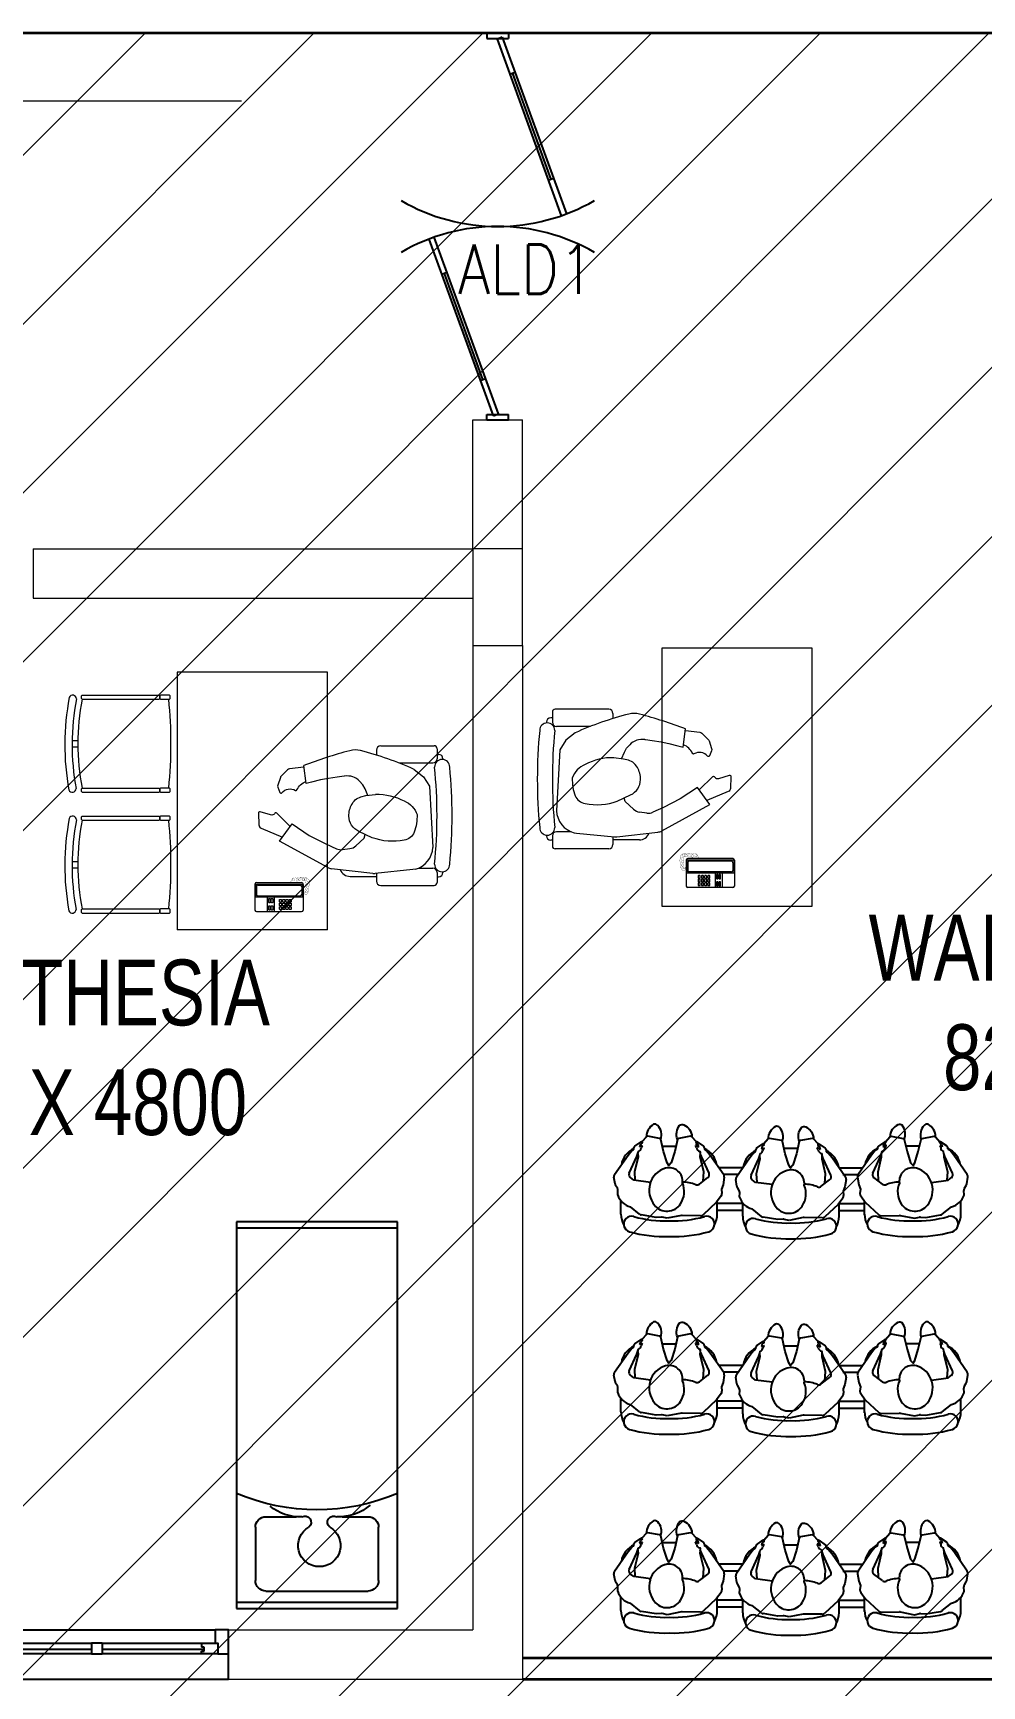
# Model space of a CAD drawing. Extents: x 2733443 to 3206532, y -1516114 to -1264405.
# Drawn here: x 3176239 to 3180656, y -1306177 to -1298485 of the extents above; entities that cross this region are included whole.
import ezdxf
from ezdxf.enums import TextEntityAlignment as Align

# ---------------------------------------------------------------- set-up
doc = ezdxf.new("R2010")
doc.units = 0
doc.header["$MEASUREMENT"] = 0
doc.linetypes.add('1', pattern=[0, 0, 0])
for name, color, linetype in [('ALD1', 7, 'Continuous'), ('DOOR', 40, 'Continuous'), ('FURN', 31, 'Continuous'), ('furniture', 33, 'Continuous'), ('HS', 251, '1'), ('JOINERY', 7, 'Continuous'), ('Plan', 44, 'Continuous'), ('Railing', 34, '1'), ('TEXT', 5, '1')]:
    doc.layers.add(name, color=color, linetype=linetype)
for name, color, linetype, lineweight in [('Column', 162, 'Continuous', 13), ('WALL', 7, '1', 35), ('windows', 4, 'Continuous', 0)]:
    doc.layers.add(name, color=color, linetype=linetype, lineweight=lineweight)
doc.styles.add('ARI', font='arial.ttf')
doc.styles.add('ROMANS', font='romans.shx')

# ---------------------------------------------------------------- blocks, each defined once
blk = doc.blocks.new('Z$W@#5624')
at = {"layer": 'DOOR'}
for p, q in [((19.2, 469.7), (840.4, 768.6)), ((27.7, 446.2), (848.9, 745.1)), ((187.7, 517.8), (680.4, 697.1)), ((676.2, 708.8), (684.7, 685.4)), ((0, 399.5), (0, 499.4)), ((0, 499.4), (25, 499.4)), ((19.2, 469.7), (27.7, 446.2)), ((25, 399.5), (25, 499.4)), ((183.4, 529.5), (192, 506)), ((1797.8, 499.4), (1772.8, 499.4)), ((1772.8, 399.5), (1772.8, 499.4)), ((1797.8, 399.5), (1797.8, 499.4)), ((0, 399.5), (25, 399.5)), ((1770, 452.6), (948.8, 153.7)), ((1778.6, 429.2), (957.4, 130.3)), ((1614.3, 369.4), (1605.8, 392.9)), ((1778.6, 429.2), (1770, 452.6)), ((1797.8, 399.5), (1772.8, 399.5)), ((1610.1, 381.1), (1117.3, 201.8)), ((1113.1, 213.5), (1121.6, 190.1))]:
    blk.add_line(p, q, dxfattribs=at)
at = {"layer": 'DOOR', "color": 145}
for centre, start_param, end_param in [((0, 449.4), 2.617994, 3.665191), ((1797.8, 449.4), -0.523599, 0.523599)]:
    blk.add_ellipse(centre, major_axis=(-898.9, 0), ratio=1, start_param=start_param, end_param=end_param, dxfattribs=at)
blk = doc.blocks.new('6w')
at = {"layer": 'Plan'}
for p, q in [((-36, 9.2), (-36, 0)), ((36, 9.2), (36, 0))]:
    blk.add_line(p, q, dxfattribs=at)
at = {"layer": 'Plan', "color": 143}
for p, q in [((-36, 9.2), (36, 9.2)), ((-31, 4), (-31.5, 4)), ((-31.5, 3.25), (-31.5, 4)), ((-31.5, 3.61), (-12.5, 3.61)), ((-31.5, 3.25), (-31, 3.25)), ((-31, 4.5), (-31, 4)), ((-31, 2.5), (-31, 3.25)), ((-10.5, 3.61), (10.5, 3.61)), ((34, 4.5), (12.5, 4.5)), ((12.5, 3.61), (31.5, 3.61)), ((31, 4.5), (31, 4)), ((31, 4), (31.5, 4)), ((31.5, 3.25), (31, 3.25)), ((31, 2.5), (31, 3.25)), ((31.5, 4), (31.5, 3.25)), ((-33.5, 2.5), (-12.5, 2.5)), ((-33.5, 0), (33.5, 0)), ((-10.5, 2.5), (10.5, 2.5)), ((12.5, 2.5), (33.5, 2.5))]:
    blk.add_line(p, q, dxfattribs=at)
at = {"layer": 'Plan', "color": 40}
for p, q in [((-12.5, 2.5), (-12.5, 4.5)), ((-12.5, 4.5), (-10.5, 4.5)), ((-10.5, 2.5), (-10.5, 4.5)), ((10.5, 4.5), (12.5, 4.5)), ((10.5, 2.5), (10.5, 4.5)), ((12.5, 2.5), (12.5, 4.5)), ((-10.5, 2.5), (-12.5, 2.5)), ((12.5, 2.5), (10.5, 2.5))]:
    blk.add_line(p, q, dxfattribs=at)
for points in [[(-34, 4.5), (-36, 4.5), (-36, 0), (-33.5, 0), (-33.5, 2.5), (-34, 2.5), (-34, 4.5)], [(34, 4.5), (36, 4.5), (36, 0), (33.5, 0), (33.5, 2.5), (34, 2.5), (34, 4.5)]]:
    blk.add_lwpolyline(points, close=True, dxfattribs=at)
at = {"layer": 'Plan', "color": 143}
for points in [[(-12.5, 4.5), (-34, 4.5)], [(10.5, 4.5), (-10.5, 4.5)]]:
    blk.add_lwpolyline(points, dxfattribs=at)
blk = doc.blocks.new('A$C27C2381A')
at = {"layer": 'furniture'}
for p, q in [((750, 1800), (0, 1800)), ((0, 1800), (0, 0)), ((750, 1770.5), (0, 1770.5)), ((750, 0), (750, 1800)), ((137.4, 427.1), (279, 427.1)), ((492.7, 427.1), (612.6, 427.1)), ((88.2, 377.9), (88.2, 130.3)), ((661.8, 130.3), (661.8, 377.9)), ((137.4, 81.1), (612.6, 81.1)), ((0, 29.5), (750, 29.5)), ((0, 0), (750, 0))]:
    blk.add_line(p, q, dxfattribs=at)
at = {"layer": 'furniture', "extrusion": (0, 0, -1)}
for centre, major_axis, ratio, start_param, end_param in [((375, 1815.7), (0, 1357), 0.832875, 2.803386, 3.479799), ((294.6, 642.7), (-68.8, -205), 0.993949, -0.370916, 0.370916), ((478, 642.8), (152.9, -152.9), 1, 0.057548, 0.834547), ((137.4, 377.9), (34.8, 34.8), 1, 3.926991, 5.497787), ((318.6, 401.3), (-3.5, -29), 1, 2.514084, 5.464678), ((453.1, 401.3), (3.7, -29), 1, 0.827079, 3.777674), ((612.6, 377.9), (-34.8, 34.8), 1, 0.785398, 2.356194), ((385.9, 293.1), (-99, 0), 0.994805, 2.082243, 7.342535), ((137.4, 130.3), (-34.8, 34.8), 1, 3.926991, 5.497787), ((612.6, 130.3), (34.8, 34.8), 1, 0.785398, 2.356194)]:
    blk.add_ellipse(centre, major_axis=major_axis, ratio=ratio, start_param=start_param, end_param=end_param, dxfattribs=at)
blk = doc.blocks.new('A$C718A0427')
at = {"layer": 'FURN', "color": 8}
for p, q in [((32.7, 418.6), (32.7, 357.1)), ((119.3, 419.1), (76.3, 384.6)), ((196.3, 434), (127.4, 422.7)), ((220.7, 432.8), (196.3, 434)), ((248.2, 438), (225.1, 433.1)), ((314.5, 425), (248.2, 438)), ((402.6, 425.9), (318.1, 424.7)), ((477.6, 363.3), (414.7, 421.3)), ((481, 423.3), (481, 358.6)), ((599.6, 402.6), (481, 402.6)), ((599.6, 433.4), (599.6, 368.6)), ((603.1, 373.4), (665.9, 431.3)), ((678, 436), (762.6, 434.8)), ((766.2, 435.1), (832.4, 448.1)), ((832.4, 448.1), (855.5, 443.2)), ((860, 442.9), (884.4, 444.1)), ((884.4, 444.1), (953.2, 432.8)), ((961.3, 429.2), (1004.4, 394.7)), ((1047.9, 428.7), (1047.9, 367.2)), ((1047.9, 402.6), (1166.5, 402.6)), ((1166.5, 423.3), (1166.5, 358.6)), ((1170, 363.3), (1232.9, 421.3)), ((1245, 425.9), (1329.5, 424.7)), ((1333.1, 425), (1399.3, 438)), ((1399.3, 438), (1422.4, 433.1)), ((1426.9, 432.8), (1451.3, 434)), ((1451.3, 434), (1520.1, 422.7)), ((1528.2, 419.1), (1571.3, 384.6)), ((1614.8, 418.6), (1614.8, 357.1)), ((17.5, 330), (18.6, 308.8)), ((499, 334), (477.6, 363.3)), ((599.6, 370), (481, 370)), ((500.2, 301.9), (502.2, 322)), ((572.5, 292), (580.4, 312)), ((580.4, 312), (578.4, 332)), ((581.7, 344.1), (603.1, 373.4)), ((1047.9, 370), (1166.5, 370)), ((1063.1, 340), (1062, 318.8)), ((1064.7, 308.7), (1073.2, 295)), ((1147.3, 301.9), (1145.3, 322)), ((1148.6, 334), (1170, 363.3)), ((1630, 330), (1628.9, 308.8)), ((5, 278.4), (0, 247.5)), ((2.9, 234.8), (65.5, 144.5)), ((16, 298.6), (7.4, 284.9)), ((92, 260.9), (76.5, 249)), ((169.7, 271.4), (92, 260.9)), ((397.9, 279.3), (437.2, 249)), ((448.2, 144.5), (510.8, 234.8)), ((508.2, 281.9), (500.2, 301.9)), ((513.7, 247.5), (508.2, 281.9)), ((582.7, 234.7), (510.8, 234.7)), ((566.9, 257.6), (572.5, 292)), ((632.4, 154.5), (569.8, 244.8)), ((638.2, 238), (673.8, 159.9)), ((682.7, 289.3), (643.4, 259.1)), ((911, 281.4), (988.7, 271)), ((1009.4, 238), (973.8, 159.9)), ((988.7, 271), (1004.1, 259.1)), ((1077.7, 244.8), (1015.1, 154.5)), ((1070.8, 234.7), (1136.7, 234.7)), ((1075.7, 288.5), (1080.6, 257.6)), ((1133.8, 247.5), (1139.4, 281.9)), ((1199.4, 144.5), (1136.7, 234.8)), ((1139.4, 281.9), (1147.3, 301.9)), ((1249.6, 279.3), (1210.3, 249)), ((1477.9, 271.4), (1555.6, 260.9)), ((1555.6, 260.9), (1571, 249)), ((1644.7, 234.8), (1582, 144.5)), ((1631.6, 298.6), (1640.1, 284.9)), ((1642.6, 278.4), (1647.5, 247.5)), ((71.3, 227.9), (106.9, 149.8)), ((442.4, 227.9), (406.9, 149.8)), ((598.5, 203.4), (489.1, 203.4)), ((649.8, 133.2), (632.4, 154.5)), ((673.8, 159.9), (678.7, 146)), ((973.8, 159.9), (968.8, 146)), ((1015.1, 154.5), (997.8, 133.2)), ((1049, 203.4), (1158.5, 203.4)), ((1205.1, 227.9), (1240.7, 149.8)), ((1576.3, 227.9), (1540.7, 149.8)), ((65.5, 144.5), (82.9, 123.1)), ((82.9, 123.1), (91.1, 118.1)), ((92.9, 115), (93.3, 108.5)), ((96.9, 102.1), (126.9, 81.7)), ((106.9, 149.8), (111.8, 135.9)), ((111.8, 135.9), (113.9, 127.2)), ((119.6, 104.8), (127, 99.7)), ((123.3, 93), (119.6, 104.8)), ((131.6, 86.4), (123.3, 93)), ((131.1, 100.5), (126.6, 110.7)), ((127, 99.7), (129.7, 99.3)), ((129.7, 99.3), (131.1, 100.5)), ((225, 102.3), (288.7, 102.3)), ((384.2, 109.3), (379.7, 99.1)), ((390.4, 93), (382.1, 86.4)), ((383.8, 98.3), (389, 103.4)), ((386.9, 81.7), (416.8, 102.1)), ((389, 103.4), (394.1, 106.6)), ((393.5, 102.6), (390.4, 93)), ((406.9, 149.8), (401.9, 135.9)), ((420.5, 108.5), (420.9, 115)), ((422.7, 118.1), (430.9, 123.1)), ((430.9, 123.1), (448.2, 144.5)), ((658, 128.1), (649.8, 133.2)), ((660.2, 118.6), (659.8, 125.1)), ((693.8, 91.8), (663.8, 112.2)), ((691.7, 113.5), (686.5, 116.7)), ((687.2, 112.7), (690.2, 103.1)), ((690.2, 103.1), (698.5, 96.4)), ((696.8, 108.3), (691.7, 113.5)), ((696.5, 119.4), (701, 109.2)), ((855.6, 112.4), (791.9, 112.4)), ((949, 96.4), (957.4, 103.1)), ((949.5, 110.6), (954, 120.7)), ((950.9, 109.4), (949.5, 110.6)), ((953.7, 109.7), (950.9, 109.4)), ((961.1, 114.9), (953.7, 109.7)), ((983.7, 112.2), (953.8, 91.8)), ((957.4, 103.1), (961.1, 114.9)), ((968.8, 146), (966.8, 137.3)), ((987.8, 125.1), (987.4, 118.6)), ((997.8, 133.2), (989.6, 128.1)), ((1216.7, 123.1), (1199.4, 144.5)), ((1224.9, 118.1), (1216.7, 123.1)), ((1227.1, 108.5), (1226.7, 115)), ((1260.7, 81.7), (1230.7, 102.1)), ((1240.7, 149.8), (1245.6, 135.9)), ((1258.6, 103.4), (1253.4, 106.6)), ((1254.1, 102.6), (1257.1, 93)), ((1257.1, 93), (1265.4, 86.4)), ((1263.7, 98.3), (1258.6, 103.4)), ((1263.4, 109.3), (1267.9, 99.1)), ((1422.5, 102.3), (1358.8, 102.3)), ((1515.9, 86.4), (1524.3, 93)), ((1516.4, 100.5), (1520.9, 110.7)), ((1517.8, 99.3), (1516.4, 100.5)), ((1520.6, 99.7), (1517.8, 99.3)), ((1528, 104.8), (1520.6, 99.7)), ((1550.6, 102.1), (1520.7, 81.7)), ((1524.3, 93), (1528, 104.8)), ((1535.7, 135.9), (1533.7, 127.2)), ((1540.7, 149.8), (1535.7, 135.9)), ((1554.7, 115), (1554.3, 108.5)), ((1564.7, 123.1), (1556.5, 118.1)), ((1582, 144.5), (1564.7, 123.1))]:
    blk.add_line(p, q, dxfattribs=at)
for points in [[(111.2, 137.7), (112.1, 152.6), (95.5, 221.6), (97.9, 260.4)], [(415.5, 265.8), (418.2, 221.6), (401.7, 152.6), (402.5, 137.7)], [(665.2, 275.9), (662.4, 231.7), (679, 162.6), (678.1, 147.7)], [(969.4, 147.7), (968.6, 162.6), (985.1, 231.7), (982.7, 270.4)], [(1232.1, 265.8), (1229.3, 221.6), (1245.9, 152.6), (1245, 137.7)], [(1536.4, 137.7), (1535.5, 152.6), (1552, 221.6), (1549.6, 260.4)]]:
    blk.add_lwpolyline(points, dxfattribs=at)
for points in [[(383.5, 82), (362.8, 58.7, -0.259848), (356.5, 56.5), (301.3, 66.1, -0.302547), (295.8, 71.3), (283, 127.7), (266.4, 180.2), (254.7, 193), (247.3, 180.2), (230.8, 127.7), (218, 71.3, -0.302547), (212.5, 66.1), (157.2, 56.5, -0.259848), (150.9, 58.7), (130.2, 82)], [(697.1, 92.1), (717.9, 68.8, 0.259848), (724.1, 66.6), (779.4, 76.2, 0.302547), (784.9, 81.4), (797.7, 137.8), (814.2, 190.2), (825.9, 203), (833.3, 190.2), (849.9, 137.8), (862.7, 81.4, 0.302547), (868.2, 76.2), (923.4, 66.6, 0.259848), (929.7, 68.8), (950.4, 92.1)], [(1264, 82), (1284.8, 58.7, 0.259848), (1291, 56.5), (1346.3, 66.1, 0.302547), (1351.8, 71.3), (1364.6, 127.7), (1381.1, 180.2), (1392.8, 193), (1400.2, 180.2), (1416.8, 127.7), (1429.6, 71.3, 0.302547), (1435.1, 66.1), (1490.3, 56.5, 0.259848), (1496.6, 58.7), (1517.3, 82)]]:
    blk.add_lwpolyline(points, format="xyb", dxfattribs=at)
for points in [[(774.9, 15.3, -0.28165), (754.9, 13, -0.281432), (717.9, 68.8, 0.259848), (724.1, 66.6), (779.4, 76.2, 0.302547), (784.9, 81.4, -0.254294)], [(305.7, 5.2, 0.28165), (325.7, 2.9, 0.281432), (362.8, 58.7, -0.259848), (356.5, 56.5), (301.3, 66.1, -0.302547), (295.8, 71.3, 0.254294)], [(1341.8, 5.2, -0.28165), (1321.8, 2.9, -0.281432), (1284.8, 58.7, 0.259848), (1291, 56.5), (1346.3, 66.1, 0.302547), (1351.8, 71.3, -0.254294)]]:
    blk.add_lwpolyline(points, format="xyb", close=True, dxfattribs=at)
for centre, radius, start, end in [((138.4, 418.6), 105.7, 151.03012, 180), ((81.9, 465.1), 36.6, 105.63896, 285.63897), ((239.3, -96.9), 620.2, 88.37526, 105.63897), ((274.5, -96.9), 620.2, 74.36103, 91.62474), ((431.8, 465.1), 36.6, 254.36103, 74.36104), ((375.3, 418.6), 105.7, 0, 28.96988), ((705.4, 428.7), 105.7, 151.03012, 180), ((648.8, 475.2), 36.6, 105.63896, 285.63897), ((806.2, -86.9), 620.2, 88.37526, 105.63897), ((841.4, -86.9), 620.2, 74.36103, 91.62474), ((998.7, 475.2), 36.6, 254.36103, 74.36104), ((942.2, 428.7), 105.7, 0, 28.96988), ((1272.3, 418.6), 105.7, 151.03012, 180), ((1215.8, 465.1), 36.6, 105.63896, 285.63897), ((1373.1, -96.9), 620.2, 88.37526, 105.63897), ((1408.3, -96.9), 620.2, 74.36103, 91.62474), ((1565.6, 465.1), 36.6, 254.36103, 74.36104), ((1509.1, 418.6), 105.7, 0, 28.96988), ((97.3, 303.2), 84.1, 104.4561, 161.46269), ((239.3, -96.9), 547.1, 88.15806, 105.63897), ((130.3, 405.5), 17.5, 99.3001, 128.6806), ((246.9, 329.6), 75.4, 33.31223, 141.31111), ((221.5, 450.3), 17.5, 267.13547, 281.89725), ((274.5, -96.9), 547.1, 74.36103, 91.84194), ((317.8, 442.2), 17.5, 258.89823, 270.81906), ((402.8, 408.4), 17.5, 47.31606, 90.81906), ((806.2, -86.9), 547.1, 88.15806, 105.63897), ((677.8, 418.5), 17.5, 89.18094, 132.68394), ((762.8, 452.2), 17.5, 269.18094, 281.10177), ((833.7, 339.6), 75.4, 38.68889, 146.68777), ((841.4, -86.9), 547.1, 74.36103, 91.84194), ((859.1, 460.3), 17.5, 258.10275, 272.86453), ((805.9, 317.3), 111, 344.45715, 38.68889), ((950.4, 415.6), 17.5, 51.3194, 80.6999), ((983.4, 313.3), 84.1, 18.53731, 75.5439), ((1373.1, -96.9), 547.1, 88.15806, 105.63897), ((1244.7, 408.4), 17.5, 89.18094, 132.68394), ((1329.7, 442.2), 17.5, 269.18094, 281.10177), ((1400.7, 329.6), 75.4, 38.68889, 146.68777), ((1408.3, -96.9), 547.1, 74.36103, 91.84194), ((1426, 450.3), 17.5, 258.10275, 272.86453), ((1517.3, 405.5), 17.5, 51.3194, 80.6999), ((1550.3, 303.2), 84.1, 18.53731, 75.5439), ((1.1, 307.9), 17.5, 328.02464, 2.85908), ((274.7, 307.3), 111, 141.31111, 195.54285), ((223.4, 314.1), 103.5, 337.14969, 33.31223), ((484.8, 323.7), 17.5, 354.29363, 36.13788), ((595.8, 333.8), 17.5, 143.86212, 185.70637), ((857.3, 324.2), 103.5, 146.68777, 202.85031), ((1079.5, 317.9), 17.5, 177.14092, 211.97536), ((1162.7, 323.7), 17.5, 143.86212, 185.70637), ((1424.2, 314.1), 103.5, 146.68777, 202.85031), ((1372.8, 307.3), 111, 344.45715, 38.68889), ((1646.4, 307.9), 17.5, 177.14092, 211.97536), ((17.3, 244.7), 17.5, 170.84815, 214.75223), ((22.2, 275.7), 17.5, 148.02464, 170.84815), ((87.2, 235.2), 17.5, 127.60088, 204.48751), ((268.5, 305.5), 104.5, 195.54285, 253.97185), ((256.9, 265.2), 62.5, 253.97185, 8.05093), ((315.6, 448), 178.7, 271.18069, 291.4261), ((387.2, 265.4), 17.5, 52.39912, 111.4261), ((426.5, 235.2), 17.5, 335.51249, 52.39912), ((496.5, 244.7), 17.5, 325.24777, 9.15185), ((584.2, 254.8), 17.5, 170.84815, 214.75223), ((654.1, 245.2), 17.5, 127.60088, 204.48751), ((693.4, 275.5), 17.5, 68.5739, 127.60088), ((765.1, 458.1), 178.7, 248.5739, 268.81931), ((823.8, 275.2), 62.5, 171.94907, 286.02815), ((812.2, 315.6), 104.5, 286.02815, 344.45715), ((993.4, 245.2), 17.5, 335.51249, 52.39912), ((1058.4, 285.7), 17.5, 9.15185, 31.97536), ((1063.4, 254.8), 17.5, 325.24777, 9.15185), ((1151.1, 244.7), 17.5, 170.84815, 214.75223), ((1221, 235.2), 17.5, 127.60088, 204.48751), ((1260.3, 265.4), 17.5, 68.5739, 127.60088), ((1332, 448), 178.7, 248.5739, 268.81931), ((1390.7, 265.2), 62.5, 171.94907, 286.02815), ((1379.1, 305.5), 104.5, 286.02815, 344.45715), ((1560.4, 235.2), 17.5, 335.51249, 52.39912), ((1625.3, 275.7), 17.5, 9.15185, 31.97536), ((1630.3, 244.7), 17.5, 325.24777, 9.15185), ((138.4, 208.1), 105.7, 190.18468, 244.55926), ((375.3, 208.1), 105.7, 295.44074, 349.81532), ((705.4, 218.1), 105.7, 190.18468, 244.55926), ((942.2, 218.1), 105.7, 295.44074, 349.81532), ((1272.3, 208.1), 105.7, 190.18468, 244.55926), ((1509.1, 208.1), 105.7, 295.44074, 349.81532), ((89, 114.8), 3.85, 3.56151, 58.36725), ((101.6, 109), 8.38, 183.56151, 235.75323), ((106.3, 108.2), 20.4, 6.90921, 68.38711), ((128.2, 85.7), 4.21, 251.38574, 341.41915), ((130.5, 85), 1.82, 341.41915, 51.44695), ((383.7, 102.3), 5.12, 218.41805, 239.29465), ((382.2, 99.9), 2.26, 239.29465, 315.0334), ((383.3, 85), 1.82, 128.55305, 198.58085), ((385.5, 85.7), 4.21, 198.58085, 288.61426), ((404.9, 106.9), 20.9, 103.98884, 173.53885), ((390.1, 105.2), 4.3, 322.46369, 18.41492), ((393.7, 133.2), 8.61, 315.43504, 18.17835), ((412.1, 109), 8.38, 304.24677, 356.43849), ((424.7, 114.8), 3.85, 121.63275, 176.43849), ((655.9, 124.8), 3.85, 3.56151, 58.36725), ((668.5, 119.1), 8.38, 183.56151, 235.75323), ((686.9, 143.3), 8.61, 161.82165, 224.56496), ((675.7, 117), 20.9, 6.46115, 76.01116), ((690.6, 115.3), 4.3, 161.58508, 217.53631), ((695.1, 95.8), 4.21, 251.38574, 341.41915), ((698.4, 109.9), 2.26, 224.9666, 300.70535), ((697.4, 95), 1.82, 341.41915, 51.44695), ((696.9, 112.4), 5.12, 300.70535, 321.58195), ((923.7, 59.7), 64.2, 161.10224, 222.67042), ((950.2, 95), 1.82, 128.55305, 198.58085), ((952.4, 95.8), 4.21, 198.58085, 288.61426), ((974.3, 118.3), 20.4, 111.61289, 173.09079), ((979, 119.1), 8.38, 304.24677, 356.43849), ((991.6, 124.8), 3.85, 121.63275, 176.43849), ((1222.8, 114.8), 3.85, 3.56151, 58.36725), ((1235.5, 109), 8.38, 183.56151, 235.75323), ((1253.8, 133.2), 8.61, 161.82165, 224.56496), ((1242.6, 106.9), 20.9, 6.46115, 76.01116), ((1257.5, 105.2), 4.3, 161.58508, 217.53631), ((1262, 85.7), 4.21, 251.38574, 341.41915), ((1265.3, 99.9), 2.26, 224.9666, 300.70535), ((1264.3, 85), 1.82, 341.41915, 51.44695), ((1263.8, 102.3), 5.12, 300.70535, 321.58195), ((1517.1, 85), 1.82, 128.55305, 198.58085), ((1519.3, 85.7), 4.21, 198.58085, 288.61426), ((1541.2, 108.2), 20.4, 111.61289, 173.09079), ((1545.9, 109), 8.38, 304.24677, 356.43849), ((1558.5, 114.8), 3.85, 121.63275, 176.43849), ((220.3, 60.9), 70, 181.27331, 239.46406), ((190, 19.2), 19.3, 254.36324, 317.28276), ((156.9, 49.6), 64.2, 317.32958, 18.89776), ((890.7, 29.3), 19.3, 222.71724, 285.63676), ((860.3, 71), 70, 300.53594, 358.72669), ((1490.6, 49.6), 64.2, 161.10224, 222.67042), ((1457.6, 19.2), 19.3, 222.71724, 285.63676), ((1427.2, 60.9), 70, 300.53594, 358.72669)]:
    blk.add_arc(centre, radius, start, end, dxfattribs=at)
blk = doc.blocks.new('A$C108224E9')
at = {"layer": 'furniture', "lineweight": 5}
for p, q in [((-579.3, 667.8), (-1279.3, 667.8)), ((-1279.3, 667.8), (-1279.3, -532.2)), ((-579.3, -532.2), (-579.3, 667.8)), ((-1725.4, 557.4), (-1722.3, 560.5)), ((-1725.4, 544.4), (-1725.4, 557.4)), ((-1725.4, 544.4), (-1722.3, 541.3)), ((-1722.3, 560.5), (-1363.4, 560.5)), ((-1722.3, 541.3), (-1363.4, 541.3)), ((-1363.4, 560.5), (-1360.3, 557.4)), ((-1360.3, 544.4), (-1363.4, 541.3)), ((-1360.3, 544.4), (-1360.3, 557.4)), ((-1768.9, 349), (-1741.9, 349)), ((-1768.8, 319.7), (-1741.9, 319.7)), ((-332.2, 325), (-83.7, 325)), ((-70, 311.3), (-70, 264.9)), ((-352.2, 305), (-352.2, 281.5)), ((-247.7, 245), (-89.9, 245)), ((-70, 285), (-62.7, 285)), ((-42.2, 264.5), (-42.2, 261.1)), ((-1725.4, 125.1), (-1722.3, 128.2)), ((-1725.4, 112.1), (-1725.4, 125.1)), ((-1725.4, 112.1), (-1722.3, 109)), ((-1722.3, 128.2), (-1363.4, 128.2)), ((-1722.3, 109), (-1363.4, 109)), ((-1363.4, 128.2), (-1360.3, 125.1)), ((-1360.3, 112.1), (-1363.4, 109)), ((-1360.3, 112.1), (-1360.3, 125.1)), ((-1725.4, -5), (-1722.3, -1.9)), ((-1725.4, -18), (-1725.4, -5)), ((-1725.4, -18), (-1722.3, -21.1)), ((-1722.3, -1.9), (-1363.4, -1.9)), ((-1722.3, -21.1), (-1363.4, -21.1)), ((-1363.4, -1.9), (-1360.3, -5)), ((-1360.3, -18), (-1363.4, -21.1)), ((-1360.3, -18), (-1360.3, -5)), ((-1768.9, -213.4), (-1741.9, -213.4)), ((-1768.8, -242.7), (-1741.9, -242.7)), ((-474.9, -283.1), (-352.2, -283.1)), ((-352.2, -268.7), (-352.2, -305)), ((-157.3, -245), (-89.9, -245)), ((-70, -264.9), (-70, -311.3)), ((-70, -285), (-62.7, -285)), ((-42.2, -261.1), (-42.2, -264.5)), ((-917.6, -318.4), (-917.6, -439.4)), ((-917.6, -318.4), (-692.6, -318.4)), ((-917.6, -378.4), (-692.6, -378.4)), ((-914.6, -318.4), (-914.6, -378.4)), ((-910.1, -330.4), (-910.1, -366.4)), ((-909.6, -311.4), (-700.6, -311.4)), ((-904.6, -318.4), (-904.6, -323.6)), ((-904.6, -373.3), (-904.6, -378.4)), ((-903.1, -323.4), (-707.1, -323.4)), ((-903.1, -373.4), (-707.1, -373.4)), ((-860.1, -378.4), (-860.1, -446.4)), ((-827.6, -378.4), (-827.6, -446.4)), ((-705.6, -318.4), (-705.6, -323.6)), ((-705.6, -373.3), (-705.6, -378.4)), ((-700.1, -330.4), (-700.1, -366.4)), ((-695.6, -318.4), (-695.6, -378.4)), ((-692.6, -320.7), (-692.6, -439.4)), ((-332.2, -325), (-83.7, -325)), ((-1725.4, -437.3), (-1722.3, -434.2)), ((-1725.4, -450.3), (-1725.4, -437.3)), ((-1725.4, -450.3), (-1722.3, -453.4)), ((-1722.3, -434.2), (-1363.4, -434.2)), ((-1722.3, -453.4), (-1363.4, -453.4)), ((-1363.4, -434.2), (-1360.3, -437.3)), ((-1360.3, -450.3), (-1363.4, -453.4)), ((-1360.3, -450.3), (-1360.3, -437.3)), ((-909.6, -446.4), (-700.6, -446.4)), ((-579.3, -532.2), (-1279.3, -532.2))]:
    blk.add_line(p, q, dxfattribs=at)
for points in [[(-1357.2, 541.3), (-1315.4, 541.3), (-1312.3, 544.4), (-1312.3, 557.4), (-1315.4, 560.5), (-1357.2, 560.5), (-1360.3, 557.4), (-1360.3, 544.4)], [(-1357.2, 109), (-1315.4, 109), (-1312.3, 112.1), (-1312.3, 125.1), (-1315.4, 128.2), (-1357.2, 128.2), (-1360.3, 125.1), (-1360.3, 112.1)], [(-1357.2, -21.1), (-1315.4, -21.1), (-1312.3, -18), (-1312.3, -5), (-1315.4, -1.9), (-1357.2, -1.9), (-1360.3, -5), (-1360.3, -18)], [(-1357.2, -453.4), (-1315.4, -453.4), (-1312.3, -450.3), (-1312.3, -437.3), (-1315.4, -434.2), (-1357.2, -434.2), (-1360.3, -437.3), (-1360.3, -450.3)]]:
    blk.add_lwpolyline(points, close=True, dxfattribs=at)
at = {"layer": 'furniture', "lineweight": 5, "const_width": 1}
blk.add_lwpolyline([(-751.6, -311.4, -0.184574), (-740.4, -293.9, -1.44364), (-737.7, -303.1, -0.837915), (-739.1, -289.3, -0.30536), (-717.4, -296.6, -1.584726), (-726.6, -298.5, -0.253153), (-715.4, -286, -0.874198), (-706.8, -302.5, -0.915253), (-709.4, -290.4, -0.223821), (-691.5, -292.7, -1.703343), (-697.6, -300.5, -0.588962), (-681.2, -286.7, -0.717795), (-681.8, -303.1, -0.983104), (-685.1, -292.6, -0.326362), (-666.7, -298.5, -0.758716), (-679.2, -314.3, -0.906186), (-676.6, -305.8, -0.189488), (-665.4, -313, -0.7948), (-679.9, -329.5, -1.223996), (-673.3, -321.6, -0.072149), (-666.7, -332.8, -0.645886), (-679.2, -345.9, -1.366917), (-673.3, -338, -0.078415), (-668, -348.6, -0.723006), (-679.9, -357.1, -1.105484), (-674.6, -351.2, -0.327892), (-673.3, -363, -0.446638), (-685.8, -365.7, -0.327263), (-689.7, -353.2, -1.240441), (-683.1, -357.1, -0.611307), (-700.1, -352.2)], format="xyb", dxfattribs=at)
at = {"layer": 'furniture', "lineweight": 5}
for points in [[(-853.1, -387.4, -0.414214), (-851.1, -385.4), (-848.1, -385.4, -0.414214), (-846.1, -387.4), (-846.1, -403.4, -0.414214), (-848.1, -405.4), (-851.1, -405.4, -0.414214), (-853.1, -403.4)], [(-846.1, -437.4, -0.414214), (-848.1, -439.4), (-851.1, -439.4, -0.414214), (-853.1, -437.4), (-853.1, -421.4, -0.414214), (-851.1, -419.4), (-848.1, -419.4, -0.414214), (-846.1, -421.4)], [(-834.6, -403.4, -0.414214), (-836.6, -405.4), (-839.6, -405.4, -0.414214), (-841.6, -403.4), (-841.6, -387.4, -0.414214), (-839.6, -385.4), (-836.6, -385.4, -0.414214), (-834.6, -387.4)], [(-834.6, -437.4, -0.414214), (-836.6, -439.4), (-839.6, -439.4, -0.414214), (-841.6, -437.4), (-841.6, -421.4, -0.414214), (-839.6, -419.4), (-836.6, -419.4, -0.414214), (-834.6, -421.4)], [(-795.6, -390.4, -0.414214), (-793.6, -392.4), (-793.6, -400.4, -0.414214), (-795.6, -402.4), (-801.6, -402.4, -0.414214), (-803.6, -400.4), (-803.6, -392.4, -0.414214), (-801.6, -390.4)], [(-795.6, -407.4, -0.414214), (-793.6, -409.4), (-793.6, -417.4, -0.414214), (-795.6, -419.4), (-801.6, -419.4, -0.414214), (-803.6, -417.4), (-803.6, -409.4, -0.414214), (-801.6, -407.4)], [(-795.6, -424.4, -0.414214), (-793.6, -426.4), (-793.6, -434.4, -0.414214), (-795.6, -436.4), (-801.6, -436.4, -0.414214), (-803.6, -434.4), (-803.6, -426.4, -0.414214), (-801.6, -424.4)], [(-780.6, -390.4, -0.414214), (-778.6, -392.4), (-778.6, -400.4, -0.414214), (-780.6, -402.4), (-786.6, -402.4, -0.414214), (-788.6, -400.4), (-788.6, -392.4, -0.414214), (-786.6, -390.4)], [(-780.6, -407.4, -0.414214), (-778.6, -409.4), (-778.6, -417.4, -0.414214), (-780.6, -419.4), (-786.6, -419.4, -0.414214), (-788.6, -417.4), (-788.6, -409.4, -0.414214), (-786.6, -407.4)], [(-780.6, -424.4, -0.414214), (-778.6, -426.4), (-778.6, -434.4, -0.414214), (-780.6, -436.4), (-786.6, -436.4, -0.414214), (-788.6, -434.4), (-788.6, -426.4, -0.414214), (-786.6, -424.4)], [(-765.6, -390.4, -0.414214), (-763.6, -392.4), (-763.6, -400.4, -0.414214), (-765.6, -402.4), (-771.6, -402.4, -0.414214), (-773.6, -400.4), (-773.6, -392.4, -0.414214), (-771.6, -390.4)], [(-765.6, -407.4, -0.414214), (-763.6, -409.4), (-763.6, -417.4, -0.414214), (-765.6, -419.4), (-771.6, -419.4, -0.414214), (-773.6, -417.4), (-773.6, -409.4, -0.414214), (-771.6, -407.4)], [(-765.6, -424.4, -0.414214), (-763.6, -426.4), (-763.6, -434.4, -0.414214), (-765.6, -436.4), (-771.6, -436.4, -0.414214), (-773.6, -434.4), (-773.6, -426.4, -0.414214), (-771.6, -424.4)], [(-750.6, -390.4, -0.414214), (-748.6, -392.4), (-748.6, -400.4, -0.414214), (-750.6, -402.4), (-756.6, -402.4, -0.414214), (-758.6, -400.4), (-758.6, -392.4, -0.414214), (-756.6, -390.4)], [(-750.6, -407.4, -0.414214), (-748.6, -409.4), (-748.6, -417.4, -0.414214), (-750.6, -419.4), (-756.6, -419.4, -0.414214), (-758.6, -417.4), (-758.6, -409.4, -0.414214), (-756.6, -407.4)], [(-750.6, -424.4, -0.414214), (-748.6, -426.4), (-748.6, -434.4, -0.414214), (-750.6, -436.4), (-756.6, -436.4, -0.414214), (-758.6, -434.4), (-758.6, -426.4, -0.414214), (-756.6, -424.4)]]:
    blk.add_lwpolyline(points, format="xyb", close=True, dxfattribs=at)
for centre, radius, start, end in [((-637.1, 330.2), 1165.7, 169.15202, 190.42289), ((-1766, 543.1), 17.3, 359.44312, 157.64655), ((-637, 330.2), 1131.8, 169.17075, 190.4161), ((-642.9, 334.8), 1098.9, 169.16569, 190.83431), ((-3414, 334.8), 2105.6, 354.36999, 5.63001), ((-332.2, 305), 20, 90, 180), ((-83.7, 311.3), 13.7, 0, 90), ((-89.9, 264.9), 19.9, 270, 0), ((-46.1, 226.1), 35.2, 0, 180), ((-62.7, 264.5), 20.5, 0, 90), ((-2337.5, 0), 2267.5, 354.2765, 5.7235), ((-2337.2, 0), 2337.2, 354.44787, 5.55213), ((-1767.6, 125.9), 17.3, 202.35345, 0.55688), ((-637.1, -232.2), 1165.7, 169.15202, 190.42289), ((-1766, -19.3), 17.3, 359.44312, 157.64655), ((-637, -232.2), 1131.8, 169.17075, 190.4161), ((-642.9, -227.7), 1098.9, 169.16569, 190.83431), ((-3414, -227.7), 2105.6, 354.36999, 5.63001), ((-46.1, -226.1), 35.2, 180, 0), ((-474.9, -233.9), 49.2, 201.40875, 270), ((-363.8, -219.6), 50, 263.43344, 275.86997), ((-332.2, -305), 20, 180, 270), ((-89.9, -264.9), 19.9, 0, 90), ((-62.7, -264.5), 20.5, 270, 0), ((-909.5, -319.6), 8.13, 90.33512, 172.03673), ((-903.1, -330.4), 7, 90, 180), ((-903.1, -366.4), 7, 180, 270), ((-707.1, -330.4), 7, 0, 90), ((-707.1, -366.4), 7, 270, 0), ((-700.6, -319.6), 8.13, 352.03673, 89.66488), ((-83.7, -311.3), 13.7, 270, 0), ((-1767.6, -436.5), 17.3, 202.35345, 0.55688), ((-909.5, -438.3), 8.13, 187.96327, 269.66488), ((-700.6, -438.3), 8.13, 270.33512, 352.03673)]:
    blk.add_arc(centre, radius, start, end, dxfattribs=at)
at = {"layer": 'HS', "lineweight": 5}
for p, q in [((-679.3, 148.7), (-690.5, 232.9)), ((-654.5, 155.2), (-679.3, 148.7)), ((-612.7, 166), (-654.5, 155.2)), ((-575.9, 173.2), (-612.7, 166)), ((-534.7, 179.6), (-575.9, 173.2)), ((-503, 183.2), (-534.7, 179.6)), ((-500.7, 183.6), (-503, 183.2)), ((-415.2, 143.9), (-430.3, 159.7)), ((-176.1, 214.9), (-132.8, 181)), ((-132.8, 181), (-104.7, 136.2)), ((-405.1, 124.4), (-415.2, 143.9)), ((-391.6, 94.3), (-405.1, 124.4)), ((-104.7, 136.2), (-89.2, -148)), ((-802.7, -118.2), (-744.9, -38.9)), ((-744.9, -38.9), (-664.8, -92.4)), ((-579, -241.4), (-802.7, -118.2)), ((-664.8, -92.4), (-586.9, -132.1)), ((-586.9, -132.1), (-538, -154.3)), ((-510.6, -158.4), (-475.5, -153.6)), ((-448.4, -140.8), (-409.5, -105)), ((-409.5, -105), (-404, -88.3)), ((-369.5, -269.3), (-560.6, -247.3)), ((-182.9, -251.3), (-358.7, -269.3)), ((-171.7, -249.8), (-182.9, -251.3))]:
    blk.add_line(p, q, dxfattribs=at)
for points in [[(-689.7, 226.1), (-756.7, 218, 0.166504), (-765.5, 213.7), (-795.8, 183.8, 0.116666), (-799.4, 177.9), (-811.5, 142.2, 0.181583), (-811.1, 131.7), (-801.1, 107.4, 0.566275), (-792.6, 106.2, -0.372711), (-729.1, 117, 0.458371), (-721.9, 119.4, -0.210622), (-680.6, 158.6)], [(-355.9, 99.3, -0.128062), (-223.2, 68.1, -0.215717), (-162.6, 4.6), (-163.3, -26.5), (-167, -48.1), (-176.4, -77.7, -0.242433), (-222.6, -114.5, -0.136513), (-372, -102.8), (-434, -73.6, -0.297129), (-480.4, -2.7, -0.138986), (-465.6, 53.7, -0.105167), (-444.1, 78), (-424.6, 88.1), (-401.5, 93.1), (-356, 98.8)], [(-753.7, -50.4), (-816.4, 11.1, 0.445833), (-825, 10.6), (-826.3, 8.9, -0.30427), (-844.6, 3), (-893.9, 17.2, 0.509983), (-901.3, 11.5), (-899.3, -43.4, 0.292523), (-888.8, -58.7), (-789.9, -100.2)]]:
    blk.add_lwpolyline(points, format="xyb", dxfattribs=at)
for centre, radius, start, end in [((91.2, -1824.7), 2201.1, 104.943, 110.80249), ((-450.6, 205.3), 100, 75.70768, 104.943), ((-802.8, -1177.3), 1526.8, 65.76561, 75.70768), ((-488.2, 104.5), 80, 43.62382, 98.92866), ((-482.3, -104), 50, 277.75503, 312.61873), ((-199.8, -142.8), 110.6, 284.70655, 357.32506), ((-517.3, -108.8), 50, 245.5623, 277.75503), ((-554.9, -197.6), 50, 241.15891, 263.43344)]:
    blk.add_arc(centre, radius, start, end, dxfattribs=at)

msp = doc.modelspace()

# ---------------------------------------------------------------- hatches: boundary and pattern name
at = {"layer": 'Railing', "lineweight": 5}
h = msp.add_hatch(dxfattribs=at)
h.set_pattern_fill('ANSI31', color=251, scale=4444, style=0)
h.set_pattern_definition([(45, (369445.5, 3650.05), (-392.79782, 392.79782), [])])
h.paths.add_polyline_path([(3193423.4847, -1298547.9394), (3193423.4847, -1298485.4394)])
h.paths.add_polyline_path([(3193423.4847, -1300285.4394), (3193423.4847, -1300222.9394)])
h.paths.add_polyline_path([(3193423.4847, -1300222.9394), (3193423.4847, -1298547.9394)])
edge = h.paths.add_edge_path()
edge.add_arc((3159297.5403, -1308308.0519), 137.6174, -59.97703951, 262.07613959, ccw=False)
edge.add_line((3159366.3968, -1308427.2044), (3159420.7408, -1315035.4394))
edge.add_line((3159420.7408, -1315035.4394), (3186723.5688, -1315035.4394))
edge.add_line((3186723.5688, -1315035.4394), (3186723.5688, -1308416.3302))
edge.add_arc((3186838.5688, -1308222.9394), 225, 120.73786853, 239.26213147, ccw=False)
edge.add_line((3186723.5688, -1308029.5486), (3186723.5688, -1300885.4394))
edge.add_line((3186723.5688, -1300885.4394), (3186723.5688, -1298485.4394))
edge.add_line((3186723.5688, -1298485.4394), (3147571.0688, -1298485.4394))
edge.add_line((3147571.0688, -1298485.4394), (3147571.0688, -1309160.4394))
edge.add_line((3147571.0688, -1309160.4394), (3151421.0688, -1309160.4394))
edge.add_line((3151421.0688, -1309160.4394), (3151421.0688, -1300885.4394))
edge.add_line((3151421.0688, -1300885.4394), (3159394.8188, -1300885.4394))
edge.add_line((3159394.8188, -1300885.4394), (3159392.3188, -1305915.4394))
edge.add_line((3159392.3188, -1305915.4394), (3159384.9142, -1305915.4394))
edge.add_line((3159384.9142, -1305915.4394), (3159402.2235, -1308020.2536))
edge.add_arc((3159312.1459, -1308197.3944), 198.728, -260.2726368, 63.04628166, ccw=False)
edge.add_arc((3159318.5688, -1308222.9394), 225, 24.27465212, 100.2403482, ccw=False)
edge.add_arc((3159318.5688, -1308222.9394), 225, -1.91021323, 24.27465212, ccw=False)
edge.add_arc((3159318.5688, -1308222.9394), 225, 259.7596518, 358.08978677, ccw=False)

# ---------------------------------------------------------------- linework, layer by layer
at = {"layer": 'Column', "color": 251, "lineweight": 5}
msp.add_lwpolyline([(3178286.8922, -1301335.4394), (3178516.8922, -1301335.4394), (3178516.8922, -1300885.4394), (3178286.8922, -1300885.4394)], close=True, dxfattribs=at)
at = {"layer": 'furniture', "color": 251, "lineweight": 5}
for p, q in [((3178918.5287, -1301631.7158), (3178669.9776, -1301631.7158)), ((3178628.4821, -1301692.239), (3178628.4821, -1301695.6434)), ((3178656.3267, -1301671.7158), (3178649.0053, -1301671.7158)), ((3178656.3267, -1301645.3667), (3178656.3267, -1301691.8299)), ((3178833.9816, -1301711.7158), (3178676.2127, -1301711.7158)), ((3178938.5287, -1301651.7158), (3178938.5287, -1301675.2208)), ((3178628.4821, -1302217.7883), (3178628.4821, -1302221.1926)), ((3178656.3267, -1302241.7158), (3178649.0053, -1302241.7158)), ((3178656.3267, -1302221.6018), (3178656.3267, -1302268.065)), ((3178743.6185, -1302201.7158), (3178676.2127, -1302201.7158)), ((3178938.5287, -1302225.3886), (3178938.5287, -1302261.7158)), ((3179061.2288, -1302239.8279), (3178938.5287, -1302239.8279)), ((3178918.5287, -1302281.7158), (3178669.9776, -1302281.7158)), ((3179495.9125, -1302327.0442), (3179286.9125, -1302327.0442)), ((3179503.9125, -1302334.0442), (3179278.9125, -1302334.0442)), ((3179278.9125, -1302336.2957), (3179278.9125, -1302455.0442)), ((3179503.9125, -1302394.0442), (3179278.9125, -1302394.0442)), ((3179281.9125, -1302334.0442), (3179281.9125, -1302394.0442)), ((3179286.4125, -1302346.0442), (3179286.4125, -1302382.0442)), ((3179291.9125, -1302334.0442), (3179291.9125, -1302339.2068)), ((3179291.9125, -1302388.8816), (3179291.9125, -1302394.0442)), ((3179489.4125, -1302339.0442), (3179293.4125, -1302339.0442)), ((3179489.4125, -1302389.0442), (3179293.4125, -1302389.0442)), ((3179413.9125, -1302394.0442), (3179413.9125, -1302462.0442)), ((3179446.4125, -1302394.0442), (3179446.4125, -1302462.0442)), ((3179490.9125, -1302334.0442), (3179490.9125, -1302339.2068)), ((3179490.9125, -1302388.8816), (3179490.9125, -1302394.0442)), ((3179496.4125, -1302346.0442), (3179496.4125, -1302382.0442)), ((3179500.9125, -1302334.0442), (3179500.9125, -1302394.0442)), ((3179503.9125, -1302334.0442), (3179503.9125, -1302455.0442)), ((3179495.9125, -1302462.0442), (3179286.9125, -1302462.0442))]:
    msp.add_line(p, q, dxfattribs=at)
msp.add_lwpolyline([(3179865.5988, -1301347.8276), (3179165.5988, -1301347.8276), (3179165.5988, -1302547.8276), (3179865.5988, -1302547.8276)], close=True, dxfattribs=at)
at = {"layer": 'furniture', "color": 251, "lineweight": 5, "const_width": 1}
msp.add_lwpolyline([(3179337.891, -1302327.0442, 0.184574231), (3179326.7076, -1302309.5352, 1.443640278), (3179324.0762, -1302318.7497, 0.837914567), (3179325.3919, -1302304.9278, 0.305359747), (3179303.683, -1302312.1679, 1.584726143), (3179312.8928, -1302314.1424, 0.253152776), (3179301.7094, -1302301.6369, 0.874198267), (3179293.1574, -1302318.0915, 0.915252501), (3179295.7091, -1302305.9863, 0.223820779), (3179277.8458, -1302308.2924, 1.703342786), (3179283.9476, -1302316.117, 0.588962067), (3179267.5014, -1302302.2951, 0.717794924), (3179268.1593, -1302318.7497, 0.98310391), (3179271.4485, -1302308.2188, 0.326361597), (3179253.0288, -1302314.1424, 0.758715637), (3179265.5279, -1302329.9388, 0.906186453), (3179262.8965, -1302321.3824, 0.189488326), (3179251.7131, -1302328.6225, 0.794799738), (3179266.1858, -1302345.077, 1.223996382), (3179259.6073, -1302337.1788, 0.072149419), (3179253.0288, -1302348.3679, 0.645886271), (3179265.5279, -1302361.5316, 1.366917007), (3179259.6073, -1302353.6334, 0.078415282), (3179254.3445, -1302364.1643, 0.723006121), (3179266.1858, -1302372.7207, 1.10548418), (3179260.923, -1302366.7971, 0.327891892), (3179259.6073, -1302378.6444, 0.446637588), (3179272.1064, -1302381.2771, 0.327263408), (3179276.0535, -1302368.7716, 1.240440909), (3179269.475, -1302372.7207, 0.61130724), (3179286.4125, -1302367.831)], format="xyb", dxfattribs=at)
at = {"layer": 'furniture', "color": 251, "lineweight": 5}
for points in [[(3179336.9125, -1302406.0442, 0.414213562), (3179334.9125, -1302408.0442), (3179334.9125, -1302416.0442, 0.414213562), (3179336.9125, -1302418.0442), (3179342.9125, -1302418.0442, 0.414213562), (3179344.9125, -1302416.0442), (3179344.9125, -1302408.0442, 0.414213562), (3179342.9125, -1302406.0442)], [(3179351.9125, -1302406.0442, 0.414213562), (3179349.9125, -1302408.0442), (3179349.9125, -1302416.0442, 0.414213562), (3179351.9125, -1302418.0442), (3179357.9125, -1302418.0442, 0.414213562), (3179359.9125, -1302416.0442), (3179359.9125, -1302408.0442, 0.414213562), (3179357.9125, -1302406.0442)], [(3179366.9125, -1302406.0442, 0.414213562), (3179364.9125, -1302408.0442), (3179364.9125, -1302416.0442, 0.414213562), (3179366.9125, -1302418.0442), (3179372.9125, -1302418.0442, 0.414213562), (3179374.9125, -1302416.0442), (3179374.9125, -1302408.0442, 0.414213562), (3179372.9125, -1302406.0442)], [(3179381.9125, -1302406.0442, 0.414213562), (3179379.9125, -1302408.0442), (3179379.9125, -1302416.0442, 0.414213562), (3179381.9125, -1302418.0442), (3179387.9125, -1302418.0442, 0.414213562), (3179389.9125, -1302416.0442), (3179389.9125, -1302408.0442, 0.414213562), (3179387.9125, -1302406.0442)], [(3179420.9125, -1302419.0442, 0.414213562), (3179422.9125, -1302421.0442), (3179425.9125, -1302421.0442, 0.414213562), (3179427.9125, -1302419.0442), (3179427.9125, -1302403.0442, 0.414213562), (3179425.9125, -1302401.0442), (3179422.9125, -1302401.0442, 0.414213562), (3179420.9125, -1302403.0442)], [(3179439.4125, -1302403.0442, 0.414213562), (3179437.4125, -1302401.0442), (3179434.4125, -1302401.0442, 0.414213562), (3179432.4125, -1302403.0442), (3179432.4125, -1302419.0442, 0.414213562), (3179434.4125, -1302421.0442), (3179437.4125, -1302421.0442, 0.414213562), (3179439.4125, -1302419.0442)], [(3179336.9125, -1302423.0442, 0.414213562), (3179334.9125, -1302425.0442), (3179334.9125, -1302433.0442, 0.414213562), (3179336.9125, -1302435.0442), (3179342.9125, -1302435.0442, 0.414213562), (3179344.9125, -1302433.0442), (3179344.9125, -1302425.0442, 0.414213562), (3179342.9125, -1302423.0442)], [(3179336.9125, -1302440.0442, 0.414213562), (3179334.9125, -1302442.0442), (3179334.9125, -1302450.0442, 0.414213562), (3179336.9125, -1302452.0442), (3179342.9125, -1302452.0442, 0.414213562), (3179344.9125, -1302450.0442), (3179344.9125, -1302442.0442, 0.414213562), (3179342.9125, -1302440.0442)], [(3179351.9125, -1302423.0442, 0.414213562), (3179349.9125, -1302425.0442), (3179349.9125, -1302433.0442, 0.414213562), (3179351.9125, -1302435.0442), (3179357.9125, -1302435.0442, 0.414213562), (3179359.9125, -1302433.0442), (3179359.9125, -1302425.0442, 0.414213562), (3179357.9125, -1302423.0442)], [(3179351.9125, -1302440.0442, 0.414213562), (3179349.9125, -1302442.0442), (3179349.9125, -1302450.0442, 0.414213562), (3179351.9125, -1302452.0442), (3179357.9125, -1302452.0442, 0.414213562), (3179359.9125, -1302450.0442), (3179359.9125, -1302442.0442, 0.414213562), (3179357.9125, -1302440.0442)], [(3179366.9125, -1302423.0442, 0.414213562), (3179364.9125, -1302425.0442), (3179364.9125, -1302433.0442, 0.414213562), (3179366.9125, -1302435.0442), (3179372.9125, -1302435.0442, 0.414213562), (3179374.9125, -1302433.0442), (3179374.9125, -1302425.0442, 0.414213562), (3179372.9125, -1302423.0442)], [(3179366.9125, -1302440.0442, 0.414213562), (3179364.9125, -1302442.0442), (3179364.9125, -1302450.0442, 0.414213562), (3179366.9125, -1302452.0442), (3179372.9125, -1302452.0442, 0.414213562), (3179374.9125, -1302450.0442), (3179374.9125, -1302442.0442, 0.414213562), (3179372.9125, -1302440.0442)], [(3179381.9125, -1302423.0442, 0.414213562), (3179379.9125, -1302425.0442), (3179379.9125, -1302433.0442, 0.414213562), (3179381.9125, -1302435.0442), (3179387.9125, -1302435.0442, 0.414213562), (3179389.9125, -1302433.0442), (3179389.9125, -1302425.0442, 0.414213562), (3179387.9125, -1302423.0442)], [(3179381.9125, -1302440.0442, 0.414213562), (3179379.9125, -1302442.0442), (3179379.9125, -1302450.0442, 0.414213562), (3179381.9125, -1302452.0442), (3179387.9125, -1302452.0442, 0.414213562), (3179389.9125, -1302450.0442), (3179389.9125, -1302442.0442, 0.414213562), (3179387.9125, -1302440.0442)], [(3179420.9125, -1302453.0442, 0.414213562), (3179422.9125, -1302455.0442), (3179425.9125, -1302455.0442, 0.414213562), (3179427.9125, -1302453.0442), (3179427.9125, -1302437.0442, 0.414213562), (3179425.9125, -1302435.0442), (3179422.9125, -1302435.0442, 0.414213562), (3179420.9125, -1302437.0442)], [(3179432.4125, -1302453.0442, 0.414213562), (3179434.4125, -1302455.0442), (3179437.4125, -1302455.0442, 0.414213562), (3179439.4125, -1302453.0442), (3179439.4125, -1302437.0442, 0.414213562), (3179437.4125, -1302435.0442), (3179434.4125, -1302435.0442, 0.414213562), (3179432.4125, -1302437.0442)]]:
    msp.add_lwpolyline(points, format="xyb", close=True, dxfattribs=at)
for centre, radius, start, end in [((3178669.9776, -1301645.3667), 13.6508, 90, 180), ((3178918.5287, -1301651.7158), 20, 0, 90), ((3178632.4611, -1301730.587), 35.1695, 0, 180), ((3178649.0053, -1301692.239), 20.5232, 90, 180), ((3178676.2127, -1301691.8299), 19.8859, 180, 270), ((3180923.5427, -1301956.7158), 2337.2159, 174.44787071, 185.55212929), ((3180923.7853, -1301956.7158), 2267.4585, 174.27650003, 185.72349997), ((3178632.4611, -1302182.8446), 35.1695, 180, 0), ((3178649.0053, -1302221.1926), 20.5232, 180, 270), ((3178676.2127, -1302221.6018), 19.8859, 90, 180), ((3178950.1185, -1302176.3166), 50, 264.13003407, 276.56655618), ((3179061.2288, -1302190.6222), 49.2057, 270, 338.59124573), ((3178669.9776, -1302268.065), 13.6508, 180, 270), ((3178918.5287, -1302261.7158), 20, 270, 0), ((3179286.9601, -1302335.1699), 8.1259, 90.33511821, 187.96326786), ((3179495.865, -1302335.1699), 8.1259, 7.96326788, 89.66488179), ((3179293.4125, -1302346.0442), 7, 90, 180), ((3179293.4125, -1302382.0442), 7, 180, 270), ((3179489.4125, -1302346.0442), 7, 0, 90), ((3179489.4125, -1302382.0442), 7, 270, 0), ((3179286.9601, -1302453.9184), 8.1259, 187.96326788, 269.66488179), ((3179495.865, -1302453.9184), 8.1259, 270.33511821, 352.03673212)]:
    msp.add_arc(centre, radius, start, end, dxfattribs=at)
at = {"layer": 'HS', "color": 251, "lineweight": 5}
for p, q in [((3178719.1324, -1301775.723), (3178691.0202, -1301820.4903)), ((3178762.4087, -1301741.7696), (3178719.1324, -1301775.723)), ((3179086.9829, -1301773.1369), (3179089.2891, -1301773.4992)), ((3179089.2891, -1301773.4992), (3179121.0469, -1301777.0834)), ((3179121.0469, -1301777.0834), (3179162.1891, -1301783.5472)), ((3179162.1891, -1301783.5472), (3179199.0016, -1301790.736)), ((3179199.0016, -1301790.736), (3179240.8688, -1301801.5294)), ((3179265.6053, -1301807.9756), (3179276.8167, -1301723.8126)), ((3178691.0202, -1301820.4903), (3178675.5624, -1302104.7126)), ((3178977.9429, -1301862.3743), (3178991.4231, -1301832.3568)), ((3178991.4231, -1301832.3568), (3179001.512, -1301812.863)), ((3179001.512, -1301812.863), (3179016.6557, -1301796.9738)), ((3179240.8688, -1301801.5294), (3179265.6053, -1301807.9756)), ((3179331.231, -1301995.599), (3179251.1626, -1302049.0666)), ((3179389.0283, -1302074.9422), (3179331.231, -1301995.599)), ((3178995.7778, -1302061.6716), (3178990.3397, -1302045.0166)), ((3179034.7673, -1302097.5478), (3178995.7778, -1302061.6716)), ((3179173.2489, -1302088.8202), (3179124.3396, -1302111.0453)), ((3179165.3596, -1302198.1141), (3179389.0283, -1302074.9422)), ((3179251.1626, -1302049.0666), (3179173.2489, -1302088.8202)), ((3179096.9075, -1302115.0674), (3179061.8762, -1302110.2967)), ((3178757.9937, -1302206.5642), (3178769.2618, -1302207.9863)), ((3178769.2618, -1302207.9863), (3178945.0049, -1302226.0544)), ((3178955.8363, -1302225.9886), (3179146.9584, -1302203.9881))]:
    msp.add_line(p, q, dxfattribs=at)
for points in [[(3179276.0483, -1301730.6408), (3179343.0753, -1301738.7537, -0.166503549), (3179351.8265, -1301742.9857), (3179382.0995, -1301772.9585, -0.116665963), (3179385.7568, -1301778.8166), (3179397.8014, -1301814.4662, -0.181582701), (3179397.4488, -1301825.0075), (3179387.3997, -1301849.2693, -0.566274667), (3179378.9174, -1301850.5306, 0.372710594), (3179315.4396, -1301839.6752, -0.458370614), (3179308.2377, -1301837.325, 0.210622193), (3179266.9247, -1301798.0712)], [(3178942.2532, -1301857.4497, 0.128062344), (3178809.4833, -1301888.585, 0.21571655), (3178748.9087, -1301952.1415), (3178749.6543, -1301983.1743), (3178753.2794, -1302004.8227), (3178762.6843, -1302034.4054, 0.242432532), (3178808.9017, -1302071.177, 0.136513432), (3178958.2858, -1302059.515), (3179020.3416, -1302030.3655, 0.297128995), (3179066.677, -1301959.4448, 0.138986281), (3179051.9485, -1301903.0262, 0.1051671), (3179030.3892, -1301878.741), (3179010.8955, -1301868.6521), (3178987.797, -1301863.6179), (3178942.3251, -1301857.8791)], [(3179340.0314, -1302007.1458), (3179402.7437, -1301945.5681, -0.445832703), (3179411.2958, -1301946.1032), (3179412.6388, -1301947.8, 0.304270321), (3179430.9672, -1301953.6817), (3179480.266, -1301939.494, -0.509982512), (3179487.6154, -1301945.2331), (3179485.6725, -1302000.1035, -0.292522953), (3179475.0859, -1302015.4276), (3179376.1779, -1302056.9041)]]:
    msp.add_lwpolyline(points, format="xyb", dxfattribs=at)
for centre, radius, start, end in [((3179389.1321, -1303134.0564), 1526.8415, 104.29232458, 114.23439417), ((3179036.8889, -1301751.3774), 100, 75.05699847, 104.29232458), ((3178495.1089, -1303781.4036), 2201.0787, 69.19750974, 75.05699847), ((3179074.5665, -1301852.1675), 80, 81.07133647, 136.37618296), ((3179068.6231, -1302060.754), 50, 227.381269, 262.24496947), ((3178786.0817, -1302099.5491), 110.6398, 182.67493882, 255.29344927), ((3179103.6544, -1302065.5247), 50, 262.24496947, 294.43770249), ((3179141.2405, -1302154.3161), 50, 276.56655618, 298.84109384)]:
    msp.add_arc(centre, radius, start, end, dxfattribs=at)
at = {"layer": 'WALL', "color": 251}
msp.add_line((3193653.4847, -1298485.4394), (3147496.0688, -1298485.4394), dxfattribs=at)
at = {"layer": 'WALL', "color": 251, "lineweight": 5}
for p, q in [((3175409.4873, -1298801.0182), (3177209.4873, -1298801.0182)), ((3178286.8922, -1300285.4394), (3178516.8922, -1300285.4394)), ((3178286.8922, -1300885.4394), (3178286.8922, -1300285.4394)), ((3178516.8922, -1300885.4394), (3178516.8922, -1300285.4394)), ((3176238.8603, -1300885.4394), (3176238.8603, -1301115.4394)), ((3176238.8603, -1300885.4394), (3178286.8922, -1300885.4394)), ((3176238.8603, -1301115.4394), (3178286.8922, -1301115.4394)), ((3178286.8922, -1301335.4394), (3178286.8922, -1305915.4394)), ((3178516.8922, -1301335.4394), (3178516.8922, -1306145.4394)), ((3177148.7305, -1306145.4394), (3177148.7305, -1305915.4394)), ((3177148.7305, -1305915.4394), (3178286.8922, -1305915.4394)), ((3177148.7305, -1306145.4394), (3178516.8922, -1306145.4394))]:
    msp.add_line(p, q, dxfattribs=at)
at = {"layer": 'WALL', "color": 5}
for p, q in [((3178516.8922, -1306045.4394), (3186723.5688, -1306045.4394)), ((3178516.8922, -1306145.4394), (3186723.5688, -1306145.4394))]:
    msp.add_line(p, q, dxfattribs=at)

# ---------------------------------------------------------------- block references
at = {"layer": 'DOOR', "color": 251, "linetype": 'Continuous', "lineweight": 5, "xscale": 1.001247151754797, "yscale": 1.001247151754797, "zscale": 1.001247151754797, "rotation": 270}
msp.add_blockref('Z$W@#5624', (3177951.8922, -1298485.4394), dxfattribs=at)
at = {"layer": 'FURN', "color": 251, "lineweight": 5, "rotation": 180}
for p in [(3180590.6407, -1303562.7265), (3180590.6407, -1304482.5584), (3180590.6407, -1305407.5584)]:
    msp.add_blockref('A$C718A0427', p, dxfattribs=at)
at = {"layer": 'JOINERY', "color": 251, "lineweight": 5, "ltscale": 1000}
msp.add_blockref('A$C108224E9', (3178189.4423, -1302126.9366), dxfattribs=at)
at = {"layer": 'WALL', "color": 251, "lineweight": 5}
msp.add_blockref('A$C27C2381A', (3177185.6996, -1305816.5649), dxfattribs=at)
at = {"layer": 'windows', "color": 251, "lineweight": 5, "xscale": -25, "yscale": 25, "zscale": 24.99999999999242, "rotation": 180}
msp.add_blockref('6w', (3176248.7305, -1305915.4394), dxfattribs=at)

# ---------------------------------------------------------------- texts
at = {"layer": 'ALD1', "color": 251, "lineweight": 5, "style": 'ROMANS', "width": 0.85}
msp.add_text('ALD1', height=230, dxfattribs=at).set_placement((3178535.5755, -1299699.2305), align=Align.CENTER)
at = {"layer": 'TEXT', "linetype": 'Continuous', "lineweight": 5, "char_height": 306, "width": 8934.615511, "attachment_point": 8, "style": 'ARI'}
for s, insert in [('{\\W0.75;\\PWAITING AREA\\P8205X5250}', (3181295.2821, -1303408.7687)), ('{\\W0.75;ANESTHESIA\\P4080 X 4800}', (3176326.1769, -1303617.6302))]:
    msp.add_mtext(s, dxfattribs=dict(at, insert=insert))

doc.saveas('drawing.dxf')
